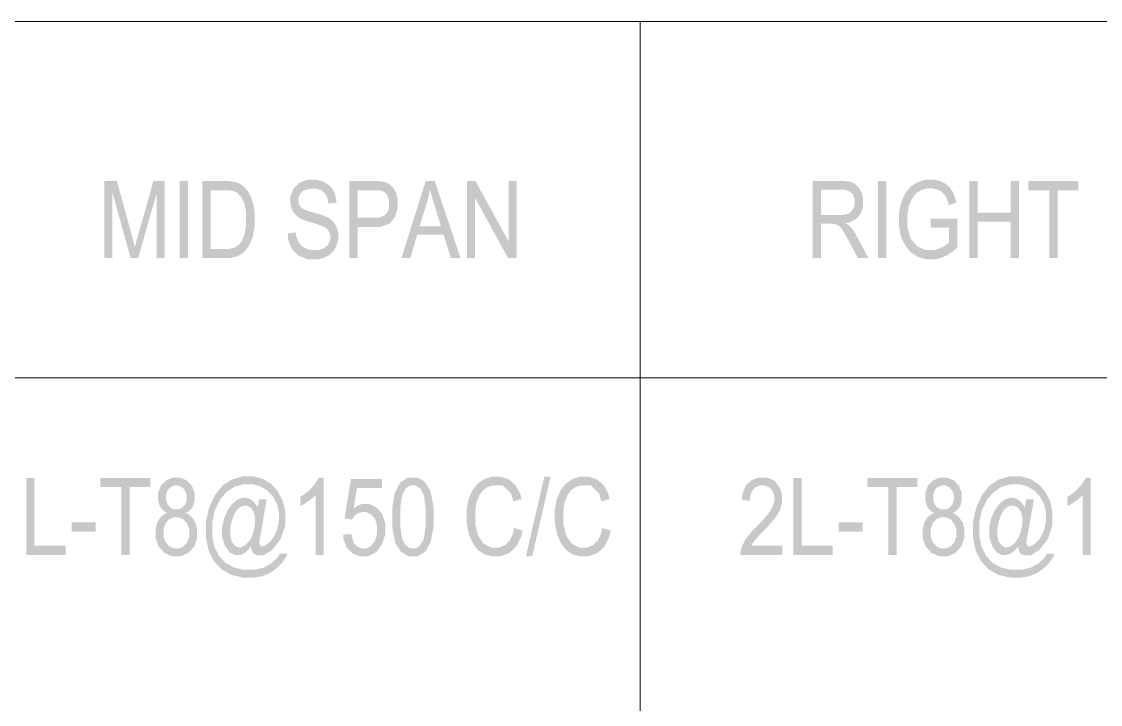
# Model space of a CAD drawing. Header units: millimetres. Extents: x 51.5 to 74.8, y 0.8 to 17.2.
# Drawn here: x 67.652 to 68.752, y 15.256 to 15.952 of the extents above; entities that cross this region are included whole.
import ezdxf

# ---------------------------------------------------------------- set-up
doc = ezdxf.new("R2010")
doc.units = ezdxf.units.MM
doc.layers.add('PDF_Geomertry', color=7, linetype='Continuous')
doc.layers.add('PDF_Solid Fills', color=7, linetype='Continuous')

msp = doc.modelspace()

# ---------------------------------------------------------------- hatches: boundary and pattern name
at = {"layer": 'PDF_Solid Fills', "transparency": 33554559}
for points in [[(67.9237, 15.7366), (67.9318, 15.7374), (67.932, 15.7343), (67.9336, 15.7291), (67.9347, 15.7273), (67.9358, 15.7255), (67.9391, 15.7226), (67.9412, 15.7215), (67.9433, 15.7204), (67.948, 15.7194), (67.9507, 15.7194), (67.9545, 15.7194), (67.9604, 15.7212), (67.9625, 15.723), (67.9647, 15.7249), (67.9668, 15.7297), (67.9668, 15.7327), (67.9668, 15.7344), (67.9659, 15.7374), (67.9652, 15.7388), (67.9644, 15.7401), (67.9622, 15.7422), (67.9607, 15.743), (67.959, 15.7438), (67.9525, 15.7462), (67.9473, 15.7477), (67.9427, 15.749), (67.9362, 15.7518), (67.9343, 15.753), (67.9325, 15.7544), (67.9294, 15.7579), (67.9283, 15.7599), (67.9273, 15.7622), (67.9262, 15.7669), (67.9262, 15.7695), (67.9262, 15.7743), (67.9293, 15.782), (67.9323, 15.7851), (67.9354, 15.7881), (67.9437, 15.7912), (67.949, 15.7912), (67.9525, 15.7912), (67.9588, 15.7897), (67.9615, 15.7883), (67.9641, 15.7869), (67.9683, 15.7829), (67.9698, 15.7802), (67.9713, 15.7776), (67.9729, 15.7713), (67.973, 15.7677), (67.9648, 15.7669), (67.9645, 15.7708), (67.9622, 15.7765), (67.9602, 15.7783), (67.9583, 15.7801), (67.9527, 15.7819), (67.9493, 15.7819), (67.9457, 15.7819), (67.9401, 15.7804), (67.9382, 15.7787), (67.9362, 15.777), (67.9344, 15.7729), (67.9344, 15.7704), (67.9344, 15.768), (67.9358, 15.7643), (67.9372, 15.763), (67.9386, 15.7616), (67.9448, 15.759), (67.9497, 15.7577), (67.9545, 15.7565), (67.9612, 15.7541), (67.9632, 15.7531), (67.9661, 15.7518), (67.9705, 15.7477), (67.972, 15.7454), (67.9734, 15.7429), (67.975, 15.737), (67.975, 15.7336), (67.975, 15.7302), (67.9734, 15.7241), (67.9718, 15.7213), (67.9702, 15.7186), (67.9659, 15.7143), (67.9633, 15.7129), (67.9605, 15.7115), (67.954, 15.7099), (67.9501, 15.7099), (67.9441, 15.7099), (67.9347, 15.7136), (67.9311, 15.7172), (67.9276, 15.7208), (67.9238, 15.7305)], [(68.5791, 15.7422), (68.5791, 15.7513), (68.6063, 15.7515), (68.6063, 15.7222), (68.6033, 15.7191), (68.5968, 15.7145), (68.5934, 15.713), (68.5901, 15.7115), (68.5832, 15.7099), (68.5797, 15.7099), (68.575, 15.7099), (68.5665, 15.7123), (68.5629, 15.7147), (68.5591, 15.717), (68.5533, 15.724), (68.5512, 15.7284), (68.549, 15.733), (68.5468, 15.7438), (68.5468, 15.7502), (68.5468, 15.7566), (68.549, 15.7677), (68.5512, 15.7726), (68.5533, 15.7773), (68.559, 15.7844), (68.5625, 15.7866), (68.5661, 15.7888), (68.5744, 15.7912), (68.5791, 15.7912), (68.5826, 15.7912), (68.5888, 15.7898), (68.5915, 15.7886), (68.5941, 15.7872), (68.5986, 15.7836), (68.6002, 15.7811), (68.6019, 15.7787), (68.6045, 15.772), (68.6054, 15.7679), (68.5977, 15.7652), (68.5969, 15.7686), (68.595, 15.7736), (68.5938, 15.7752), (68.5926, 15.7769), (68.5895, 15.7794), (68.5876, 15.7804), (68.5857, 15.7813), (68.5813, 15.7823), (68.5788, 15.7823), (68.5754, 15.7823), (68.5694, 15.7805), (68.5668, 15.7788), (68.5643, 15.7772), (68.5602, 15.7719), (68.5587, 15.7683), (68.557, 15.7647), (68.5555, 15.7559), (68.5555, 15.7508), (68.5555, 15.7429), (68.5588, 15.7311), (68.5622, 15.7272), (68.5655, 15.7233), (68.574, 15.7194), (68.5793, 15.7194), (68.5819, 15.7194), (68.587, 15.7205), (68.5897, 15.7218), (68.5923, 15.723), (68.5965, 15.7258), (68.598, 15.7274), (68.598, 15.7422)], [(67.7365, 15.7113), (67.7365, 15.7898), (67.7493, 15.7898), (67.7645, 15.7343), (67.7676, 15.7226), (67.7682, 15.7248), (67.7698, 15.7311), (67.7711, 15.7352), (67.7865, 15.7898), (67.7979, 15.7898), (67.7979, 15.7113), (67.7897, 15.7113), (67.7897, 15.7769), (67.7709, 15.7113), (67.7633, 15.7113), (67.7447, 15.7781), (67.7447, 15.7113)], [(68.1062, 15.7113), (68.1062, 15.7898), (68.115, 15.7898), (68.1488, 15.7281), (68.1488, 15.7898), (68.1569, 15.7898), (68.1569, 15.7113), (68.1482, 15.7113), (68.1144, 15.7729), (68.1144, 15.7113)], [(68.6188, 15.7113), (68.6188, 15.7898), (68.6273, 15.7898), (68.6273, 15.7576), (68.6608, 15.7576), (68.6608, 15.7898), (68.6693, 15.7898), (68.6693, 15.7113), (68.6608, 15.7113), (68.6608, 15.7483), (68.6273, 15.7483), (68.6273, 15.7113)], [(68.7002, 15.7113), (68.7002, 15.7805), (68.679, 15.7805), (68.679, 15.7898), (68.73, 15.7898), (68.73, 15.7805), (68.7087, 15.7805), (68.7087, 15.7113)], [(67.6568, 15.4086), (67.6568, 15.487), (67.6652, 15.487), (67.6652, 15.4179), (67.6969, 15.4179), (67.6969, 15.4086)], [(67.7537, 15.4086), (67.7537, 15.4779), (67.7325, 15.4779), (67.7325, 15.487), (67.7834, 15.487), (67.7834, 15.4779), (67.7622, 15.4779), (67.7622, 15.4086)], [(67.96, 15.4086), (67.952, 15.4086), (67.952, 15.4699), (67.9507, 15.4683), (67.9469, 15.4651), (67.9447, 15.4634), (67.9423, 15.4618), (67.9382, 15.4593), (67.9362, 15.4584), (67.9362, 15.4677), (67.9394, 15.4697), (67.9452, 15.4741), (67.9477, 15.4769), (67.9502, 15.4795), (67.9537, 15.4848), (67.9548, 15.4874), (67.96, 15.4874)], [(67.9801, 15.4291), (67.9884, 15.4301), (67.989, 15.4263), (67.9911, 15.4206), (67.9929, 15.4188), (67.9945, 15.417), (67.9984, 15.4152), (68.0008, 15.4152), (68.0036, 15.4152), (68.0084, 15.4177), (68.0104, 15.4204), (68.0125, 15.423), (68.0145, 15.4299), (68.0145, 15.4345), (68.0145, 15.4387), (68.0126, 15.4452), (68.0105, 15.4476), (68.0086, 15.4498), (68.0037, 15.4522), (68.0007, 15.4522), (67.9988, 15.4522), (67.9955, 15.4512), (67.994, 15.4502), (67.9923, 15.4491), (67.99, 15.4463), (67.989, 15.4445), (67.9815, 15.4458), (67.9879, 15.4861), (68.0198, 15.4861), (68.0198, 15.4769), (67.9941, 15.4769), (67.9907, 15.4558), (67.9936, 15.4583), (67.9995, 15.4606), (68.0027, 15.4606), (68.0069, 15.4606), (68.0138, 15.4572), (68.0169, 15.4538), (68.0198, 15.4504), (68.0229, 15.4411), (68.0229, 15.4352), (68.0229, 15.4294), (68.0198, 15.4195), (68.0169, 15.4155), (68.0138, 15.4113), (68.0058, 15.4073), (68.0008, 15.4073), (67.9966, 15.4073), (67.9895, 15.4101), (67.9866, 15.413), (67.9838, 15.4159), (67.9805, 15.424)], [(68.1544, 15.4361), (68.1629, 15.4334), (68.1615, 15.4269), (68.1565, 15.417), (68.153, 15.4137), (68.1494, 15.4105), (68.1408, 15.4073), (68.1357, 15.4073), (68.1312, 15.4073), (68.1236, 15.4094), (68.1204, 15.4116), (68.1172, 15.4138), (68.112, 15.4208), (68.11, 15.4256), (68.108, 15.4304), (68.1059, 15.4418), (68.1059, 15.4484), (68.1059, 15.4548), (68.108, 15.4658), (68.11, 15.4702), (68.112, 15.4748), (68.1176, 15.4815), (68.1209, 15.4838), (68.1244, 15.4861), (68.1322, 15.4884), (68.1365, 15.4884), (68.1411, 15.4884), (68.1491, 15.4855), (68.1525, 15.4826), (68.1558, 15.4797), (68.1605, 15.4712), (68.1619, 15.4656), (68.1536, 15.4631), (68.1513, 15.4713), (68.1427, 15.4795), (68.1362, 15.4795), (68.133, 15.4795), (68.1275, 15.4779), (68.1251, 15.4762), (68.1227, 15.4745), (68.119, 15.4695), (68.1175, 15.4659), (68.1161, 15.4624), (68.1147, 15.4537), (68.1147, 15.4484), (68.1147, 15.4404), (68.1176, 15.4283), (68.1204, 15.4243), (68.1233, 15.4201), (68.1308, 15.4161), (68.1355, 15.4161), (68.139, 15.4161), (68.1451, 15.4186), (68.1476, 15.4211), (68.1501, 15.4236), (68.1536, 15.4311)], [(68.2443, 15.4361), (68.2529, 15.4334), (68.2513, 15.4269), (68.2465, 15.417), (68.2429, 15.4137), (68.2394, 15.4105), (68.2307, 15.4073), (68.2257, 15.4073), (68.2211, 15.4073), (68.2134, 15.4094), (68.2102, 15.4116), (68.2072, 15.4138), (68.2019, 15.4208), (68.2, 15.4256), (68.1979, 15.4304), (68.1959, 15.4418), (68.1959, 15.4484), (68.1959, 15.4548), (68.1979, 15.4658), (68.2, 15.4702), (68.2019, 15.4748), (68.2075, 15.4815), (68.2109, 15.4838), (68.2143, 15.4861), (68.222, 15.4884), (68.2263, 15.4884), (68.2309, 15.4884), (68.239, 15.4855), (68.2423, 15.4826), (68.2457, 15.4797), (68.2504, 15.4712), (68.2518, 15.4656), (68.2434, 15.4631), (68.2412, 15.4713), (68.2326, 15.4795), (68.2262, 15.4795), (68.2229, 15.4795), (68.2173, 15.4779), (68.215, 15.4762), (68.2126, 15.4745), (68.2088, 15.4695), (68.2075, 15.4659), (68.2059, 15.4624), (68.2045, 15.4537), (68.2045, 15.4484), (68.2045, 15.4404), (68.2075, 15.4283), (68.2102, 15.4243), (68.2132, 15.4201), (68.2207, 15.4161), (68.2254, 15.4161), (68.2288, 15.4161), (68.235, 15.4186), (68.2375, 15.4211), (68.24, 15.4236), (68.2434, 15.4311)], [(68.4279, 15.4179), (68.4279, 15.4086), (68.3852, 15.4086), (68.3852, 15.4113), (68.3869, 15.4177), (68.3887, 15.4212), (68.3905, 15.4247), (68.397, 15.4329), (68.4018, 15.4376), (68.4073, 15.4431), (68.4145, 15.4516), (68.4162, 15.4547), (68.418, 15.4577), (68.4197, 15.4633), (68.4197, 15.4659), (68.4197, 15.4688), (68.418, 15.4738), (68.4162, 15.4756), (68.4144, 15.4776), (68.4101, 15.4794), (68.4076, 15.4794), (68.4048, 15.4794), (68.4002, 15.4774), (68.3984, 15.4754), (68.3968, 15.4733), (68.395, 15.4674), (68.395, 15.4637), (68.3868, 15.4647), (68.3872, 15.4704), (68.3904, 15.4788), (68.3932, 15.4818), (68.3959, 15.4845), (68.4033, 15.4874), (68.4077, 15.4874), (68.4127, 15.4874), (68.4202, 15.4841), (68.4227, 15.4808), (68.4252, 15.4774), (68.4277, 15.4699), (68.4277, 15.4656), (68.4277, 15.4619), (68.4258, 15.4547), (68.4238, 15.4513), (68.4219, 15.4479), (68.4143, 15.4387), (68.4087, 15.433), (68.4052, 15.4294), (68.4007, 15.4244), (68.3997, 15.4231), (68.3986, 15.4218), (68.3969, 15.4191), (68.3963, 15.4179)], [(68.4391, 15.4086), (68.4391, 15.487), (68.4476, 15.487), (68.4476, 15.4179), (68.4794, 15.4179), (68.4794, 15.4086)], [(68.5361, 15.4086), (68.5361, 15.4779), (68.5148, 15.4779), (68.5148, 15.487), (68.5658, 15.487), (68.5658, 15.4779), (68.5445, 15.4779), (68.5445, 15.4086)], [(68.7423, 15.4086), (68.7344, 15.4086), (68.7344, 15.4699), (68.733, 15.4683), (68.7294, 15.4651), (68.727, 15.4634), (68.7247, 15.4618), (68.7205, 15.4593), (68.7186, 15.4584), (68.7186, 15.4677), (68.7219, 15.4697), (68.7276, 15.4741), (68.7301, 15.4769), (68.7326, 15.4795), (68.7362, 15.4848), (68.7372, 15.4874), (68.7423, 15.4874)]]:
    msp.add_hatch(color=256, dxfattribs=at).paths.add_polyline_path(points)
h = msp.add_hatch(color=256, dxfattribs=at)
h.paths.add_polyline_path([(67.8365, 15.7113), (67.8365, 15.7898), (67.8588, 15.7898), (67.8629, 15.7898), (67.8691, 15.7891), (67.8713, 15.7884), (67.8741, 15.7874), (67.879, 15.784), (67.8811, 15.7815), (67.8832, 15.779), (67.8863, 15.7727), (67.8875, 15.769), (67.8887, 15.7652), (67.8898, 15.7562), (67.8898, 15.7509), (67.8898, 15.7443), (67.8879, 15.733), (67.8859, 15.7284), (67.884, 15.7237), (67.879, 15.7172), (67.8758, 15.7152), (67.8727, 15.7133), (67.8648, 15.7113), (67.8598, 15.7113)])
h.paths.add_polyline_path([(67.845, 15.7206), (67.8588, 15.7206), (67.863, 15.7206), (67.8693, 15.7219), (67.8713, 15.7233), (67.8736, 15.7247), (67.8769, 15.729), (67.878, 15.732), (67.8795, 15.7359), (67.8811, 15.7455), (67.8811, 15.7511), (67.8811, 15.757), (67.8794, 15.7665), (67.8779, 15.7698), (67.8762, 15.7733), (67.872, 15.7779), (67.8695, 15.779), (67.8677, 15.7798), (67.8623, 15.7805), (67.8586, 15.7805), (67.845, 15.7805)])
h = msp.add_hatch(color=256, dxfattribs=at)
h.paths.add_polyline_path([(67.9865, 15.7113), (67.9865, 15.7898), (68.0108, 15.7898), (68.0151, 15.7898), (68.0213, 15.7891), (68.0234, 15.7883), (68.0262, 15.7873), (68.0307, 15.7836), (68.0323, 15.7808), (68.034, 15.778), (68.0357, 15.7712), (68.0357, 15.7672), (68.0357, 15.7619), (68.0329, 15.7533), (68.0302, 15.7499), (68.0275, 15.7466), (68.0182, 15.7431), (68.0115, 15.7431), (67.995, 15.7431), (67.995, 15.7113)])
h.paths.add_polyline_path([(67.995, 15.7524), (68.0118, 15.7524), (68.0157, 15.7524), (68.0215, 15.7543), (68.0233, 15.7561), (68.0251, 15.7579), (68.0269, 15.7631), (68.0269, 15.7668), (68.0269, 15.7691), (68.0261, 15.7731), (68.0251, 15.7748), (68.0243, 15.7765), (68.022, 15.7787), (68.0208, 15.7793), (68.0195, 15.7799), (68.0148, 15.7805), (68.0116, 15.7805), (67.995, 15.7805)])
h = msp.add_hatch(color=256, dxfattribs=at)
h.paths.add_polyline_path([(68.0395, 15.7113), (68.0641, 15.7898), (68.0734, 15.7898), (68.0998, 15.7113), (68.09, 15.7113), (68.0825, 15.7351), (68.0555, 15.7351), (68.0486, 15.7113)])
h.paths.add_polyline_path([(68.0579, 15.7436), (68.0798, 15.7436), (68.0732, 15.7652), (68.0716, 15.7702), (68.0693, 15.7784), (68.0686, 15.7816), (68.068, 15.7777), (68.0662, 15.7702), (68.0651, 15.7666)])
h = msp.add_hatch(color=256, dxfattribs=at)
h.paths.add_polyline_path([(68.4588, 15.7113), (68.4588, 15.7898), (68.4875, 15.7898), (68.4919, 15.7898), (68.4986, 15.7887), (68.5007, 15.7876), (68.5027, 15.7865), (68.5063, 15.7829), (68.5076, 15.7804), (68.509, 15.7777), (68.5104, 15.7718), (68.5104, 15.7684), (68.5104, 15.764), (68.508, 15.7568), (68.5058, 15.754), (68.5034, 15.7513), (68.4968, 15.7477), (68.4923, 15.747), (68.4941, 15.7459), (68.4968, 15.7438), (68.4977, 15.7427), (68.4997, 15.7405), (68.503, 15.7355), (68.5044, 15.7327), (68.5157, 15.7113), (68.505, 15.7113), (68.4963, 15.7276), (68.4938, 15.7324), (68.4901, 15.7388), (68.4888, 15.7405), (68.4876, 15.7422), (68.4851, 15.7444), (68.4838, 15.7451), (68.4827, 15.7456), (68.4794, 15.7462), (68.4772, 15.7462), (68.4675, 15.7462), (68.4675, 15.7113)])
h.paths.add_polyline_path([(68.4675, 15.7552), (68.4858, 15.7552), (68.4887, 15.7552), (68.4933, 15.7559), (68.495, 15.7566), (68.4965, 15.7574), (68.4988, 15.7597), (68.4998, 15.7612), (68.5008, 15.7627), (68.5016, 15.7663), (68.5016, 15.7684), (68.5016, 15.7713), (68.5, 15.7761), (68.4982, 15.7777), (68.4965, 15.7794), (68.4912, 15.7812), (68.4877, 15.7812), (68.4675, 15.7812)])
h = msp.add_hatch(color=256, dxfattribs=at)
h.paths.add_polyline_path([(67.8009, 15.4512), (67.7986, 15.4523), (67.795, 15.4554), (67.7937, 15.4573), (67.7925, 15.4594), (67.7913, 15.4643), (67.7913, 15.4673), (67.7913, 15.4718), (67.794, 15.479), (67.7966, 15.4818), (67.7993, 15.4845), (67.8058, 15.4874), (67.8098, 15.4874), (67.8138, 15.4874), (67.8205, 15.4845), (67.8232, 15.4816), (67.8259, 15.4788), (67.8286, 15.4715), (67.8286, 15.4669), (67.8286, 15.4641), (67.8273, 15.4593), (67.8262, 15.4573), (67.825, 15.4554), (67.8215, 15.4523), (67.819, 15.4512), (67.8219, 15.4501), (67.8265, 15.4463), (67.828, 15.4437), (67.8295, 15.4412), (67.8311, 15.4348), (67.8311, 15.4311), (67.8311, 15.4258), (67.8282, 15.4172), (67.8251, 15.4138), (67.822, 15.4105), (67.8145, 15.4073), (67.81, 15.4073), (67.8054, 15.4073), (67.7979, 15.4105), (67.7948, 15.4138), (67.7918, 15.4172), (67.7887, 15.4259), (67.7887, 15.4313), (67.7887, 15.4352), (67.7904, 15.4418), (67.7919, 15.4443), (67.7936, 15.4469), (67.798, 15.4504)])
h.paths.add_polyline_path([(67.7968, 15.4312), (67.7968, 15.4276), (67.7987, 15.4218), (67.8007, 15.4197), (67.8026, 15.4174), (67.8073, 15.4152), (67.81, 15.4152), (67.8127, 15.4152), (67.8173, 15.4173), (67.8193, 15.4195), (67.8212, 15.4216), (67.823, 15.4273), (67.823, 15.4309), (67.823, 15.4345), (67.8211, 15.4404), (67.8191, 15.4426), (67.8172, 15.4448), (67.8125, 15.447), (67.8098, 15.447), (67.807, 15.447), (67.8025, 15.4448), (67.8005, 15.4426), (67.7987, 15.4404), (67.7968, 15.4347)])
h.paths.add_polyline_path([(67.7994, 15.4674), (67.7994, 15.4647), (67.8009, 15.4601), (67.8025, 15.4583), (67.804, 15.4566), (67.8077, 15.4549), (67.81, 15.4549), (67.8122, 15.4549), (67.8158, 15.4566), (67.8173, 15.4583), (67.819, 15.4599), (67.8205, 15.4643), (67.8205, 15.467), (67.8205, 15.4697), (67.8188, 15.4743), (67.8173, 15.4759), (67.8158, 15.4777), (67.812, 15.4794), (67.8098, 15.4794), (67.8077, 15.4794), (67.804, 15.4777), (67.8025, 15.4761), (67.8009, 15.4744), (67.7994, 15.4701)])
h = msp.add_hatch(color=256, dxfattribs=at)
h.paths.add_polyline_path([(67.8861, 15.4173), (67.8845, 15.4151), (67.8812, 15.4118), (67.8794, 15.4106), (67.8776, 15.4095), (67.8743, 15.4084), (67.8727, 15.4084), (67.8695, 15.4084), (67.8641, 15.4113), (67.8619, 15.4143), (67.8593, 15.4179), (67.8566, 15.4269), (67.8566, 15.4324), (67.8566, 15.437), (67.8586, 15.4458), (67.8605, 15.4501), (67.8623, 15.4544), (67.8669, 15.4606), (67.8694, 15.4627), (67.872, 15.4647), (67.8772, 15.4668), (67.8797, 15.4668), (67.8815, 15.4668), (67.885, 15.4655), (67.8868, 15.4643), (67.8886, 15.463), (67.8915, 15.4594), (67.8927, 15.4569), (67.8943, 15.4651), (67.902, 15.4651), (67.8958, 15.4291), (67.8951, 15.4255), (67.8944, 15.4213), (67.8944, 15.4209), (67.8944, 15.4201), (67.895, 15.4188), (67.8954, 15.4183), (67.8958, 15.4179), (67.8969, 15.4173), (67.8976, 15.4173), (67.8987, 15.4173), (67.902, 15.4191), (67.9043, 15.4211), (67.9063, 15.4229), (67.9101, 15.4284), (67.9115, 15.4319), (67.913, 15.4355), (67.9145, 15.4431), (67.9145, 15.447), (67.9145, 15.4519), (67.9125, 15.4605), (67.9104, 15.4644), (67.9083, 15.4681), (67.9026, 15.4743), (67.899, 15.4763), (67.8954, 15.4786), (67.8875, 15.4806), (67.8832, 15.4806), (67.8782, 15.4806), (67.869, 15.478), (67.8648, 15.4752), (67.8608, 15.4724), (67.8541, 15.4644), (67.8516, 15.459), (67.849, 15.4536), (67.8465, 15.4413), (67.8465, 15.4344), (67.8465, 15.4279), (67.8487, 15.4168), (67.8511, 15.4122), (67.8534, 15.4076), (67.86, 15.4005), (67.8643, 15.3981), (67.8684, 15.3958), (67.8786, 15.3934), (67.8845, 15.3934), (67.8897, 15.3934), (67.899, 15.3956), (67.903, 15.3979), (67.907, 15.4001), (67.9132, 15.4059), (67.9152, 15.4097), (67.9232, 15.4097), (67.9218, 15.4063), (67.9175, 15.4002), (67.9145, 15.3972), (67.9115, 15.3943), (67.9048, 15.3898), (67.9012, 15.3884), (67.8976, 15.3869), (67.8891, 15.3855), (67.8844, 15.3855), (67.8775, 15.3855), (67.8658, 15.3883), (67.8609, 15.3911), (67.8561, 15.3938), (67.8484, 15.402), (67.8457, 15.4074), (67.8429, 15.4129), (67.84, 15.4259), (67.84, 15.4336), (67.84, 15.4418), (67.8432, 15.4565), (67.8462, 15.463), (67.8493, 15.4697), (67.857, 15.4793), (67.8618, 15.4824), (67.8665, 15.4855), (67.8773, 15.4886), (67.8837, 15.4886), (67.8888, 15.4886), (67.8983, 15.4861), (67.9025, 15.4834), (67.9068, 15.4809), (67.9134, 15.4734), (67.9159, 15.4686), (67.9184, 15.4636), (67.9211, 15.4529), (67.9211, 15.4469), (67.9211, 15.4388), (67.9163, 15.4247), (67.9116, 15.4187), (67.9077, 15.4136), (67.8991, 15.4083), (67.8945, 15.4083), (67.8923, 15.4083), (67.8893, 15.4094), (67.8883, 15.4105), (67.8873, 15.4116), (67.8862, 15.4149)])
h.paths.add_polyline_path([(67.8648, 15.4319), (67.8648, 15.4281), (67.8662, 15.4224), (67.8677, 15.4204), (67.8691, 15.4184), (67.8725, 15.4163), (67.8743, 15.4163), (67.8758, 15.4163), (67.8793, 15.4179), (67.8811, 15.4195), (67.883, 15.4211), (67.8862, 15.4259), (67.8876, 15.4293), (67.8888, 15.4326), (67.8902, 15.4397), (67.8902, 15.4433), (67.8902, 15.447), (67.8887, 15.4529), (67.8872, 15.4548), (67.8858, 15.4568), (67.8822, 15.4588), (67.88, 15.4588), (67.8783, 15.4588), (67.8751, 15.4574), (67.8734, 15.4561), (67.8718, 15.4545), (67.8688, 15.4497), (67.8675, 15.4461), (67.8661, 15.4424), (67.8648, 15.4354)])
h = msp.add_hatch(color=256, dxfattribs=at)
h.paths.add_polyline_path([(68.0301, 15.4473), (68.0301, 15.4572), (68.0329, 15.4722), (68.0355, 15.4772), (68.0382, 15.4823), (68.0461, 15.4874), (68.0512, 15.4874), (68.0558, 15.4874), (68.0632, 15.4833), (68.0658, 15.4791), (68.069, 15.4741), (68.0722, 15.4583), (68.0722, 15.4473), (68.0722, 15.4374), (68.0695, 15.4226), (68.0669, 15.4174), (68.0643, 15.4123), (68.0563, 15.4073), (68.0511, 15.4073), (68.0465, 15.4073), (68.039, 15.4118), (68.0361, 15.4162), (68.0332, 15.4208), (68.0301, 15.4362)])
h.paths.add_polyline_path([(68.0383, 15.4473), (68.0383, 15.4377), (68.0401, 15.4249), (68.0419, 15.4218), (68.0437, 15.4184), (68.0484, 15.4152), (68.0513, 15.4152), (68.0541, 15.4152), (68.0586, 15.4184), (68.0604, 15.4218), (68.0623, 15.4251), (68.0641, 15.4379), (68.0641, 15.4473), (68.0641, 15.4569), (68.0623, 15.4697), (68.0604, 15.473), (68.0586, 15.4762), (68.0538, 15.4794), (68.0509, 15.4794), (68.0482, 15.4794), (68.0437, 15.4762), (68.0419, 15.4729), (68.0401, 15.4695), (68.0383, 15.4568)])
h = msp.add_hatch(color=256, dxfattribs=at)
h.paths.add_polyline_path([(68.5833, 15.4512), (68.5809, 15.4523), (68.5773, 15.4554), (68.5761, 15.4573), (68.575, 15.4594), (68.5737, 15.4643), (68.5737, 15.4673), (68.5737, 15.4718), (68.5763, 15.479), (68.579, 15.4818), (68.5816, 15.4845), (68.5883, 15.4874), (68.5922, 15.4874), (68.5962, 15.4874), (68.603, 15.4845), (68.6057, 15.4816), (68.6083, 15.4788), (68.6109, 15.4715), (68.6109, 15.4669), (68.6109, 15.4641), (68.6098, 15.4593), (68.6086, 15.4573), (68.6075, 15.4554), (68.6038, 15.4523), (68.6015, 15.4512), (68.6044, 15.4501), (68.6088, 15.4463), (68.6104, 15.4437), (68.612, 15.4412), (68.6136, 15.4348), (68.6136, 15.4311), (68.6136, 15.4258), (68.6105, 15.4172), (68.6075, 15.4138), (68.6044, 15.4105), (68.5969, 15.4073), (68.5923, 15.4073), (68.5879, 15.4073), (68.5802, 15.4105), (68.5772, 15.4138), (68.5741, 15.4172), (68.5711, 15.4259), (68.5711, 15.4313), (68.5711, 15.4352), (68.5727, 15.4418), (68.5744, 15.4443), (68.5759, 15.4469), (68.5804, 15.4504)])
h.paths.add_polyline_path([(68.5793, 15.4312), (68.5793, 15.4276), (68.5812, 15.4218), (68.5832, 15.4197), (68.585, 15.4174), (68.5897, 15.4152), (68.5923, 15.4152), (68.5951, 15.4152), (68.5997, 15.4173), (68.6016, 15.4195), (68.6036, 15.4216), (68.6054, 15.4273), (68.6054, 15.4309), (68.6054, 15.4345), (68.6034, 15.4404), (68.6015, 15.4426), (68.5995, 15.4448), (68.595, 15.447), (68.5922, 15.447), (68.5894, 15.447), (68.5848, 15.4448), (68.583, 15.4426), (68.5811, 15.4404), (68.5793, 15.4347)])
h.paths.add_polyline_path([(68.5818, 15.4674), (68.5818, 15.4647), (68.5833, 15.4601), (68.5848, 15.4583), (68.5863, 15.4566), (68.5901, 15.4549), (68.5923, 15.4549), (68.5945, 15.4549), (68.5983, 15.4566), (68.5998, 15.4583), (68.6013, 15.4599), (68.6029, 15.4643), (68.6029, 15.467), (68.6029, 15.4697), (68.6013, 15.4743), (68.5997, 15.4759), (68.5982, 15.4777), (68.5944, 15.4794), (68.5923, 15.4794), (68.5901, 15.4794), (68.5865, 15.4777), (68.5848, 15.4761), (68.5833, 15.4744), (68.5818, 15.4701)])
h = msp.add_hatch(color=256, dxfattribs=at)
h.paths.add_polyline_path([(68.6684, 15.4173), (68.6669, 15.4151), (68.6636, 15.4118), (68.6618, 15.4106), (68.66, 15.4095), (68.6568, 15.4084), (68.6552, 15.4084), (68.6519, 15.4084), (68.6466, 15.4113), (68.6444, 15.4143), (68.6418, 15.4179), (68.6391, 15.4269), (68.6391, 15.4324), (68.6391, 15.437), (68.6409, 15.4458), (68.6429, 15.4501), (68.6448, 15.4544), (68.6493, 15.4606), (68.6519, 15.4627), (68.6544, 15.4647), (68.6595, 15.4668), (68.662, 15.4668), (68.6638, 15.4668), (68.6675, 15.4655), (68.6691, 15.4643), (68.6709, 15.463), (68.6738, 15.4594), (68.6751, 15.4569), (68.6766, 15.4651), (68.6845, 15.4651), (68.6782, 15.4291), (68.6775, 15.4255), (68.6769, 15.4213), (68.6769, 15.4209), (68.6769, 15.4201), (68.6773, 15.4188), (68.6777, 15.4183), (68.6783, 15.4179), (68.6793, 15.4173), (68.68, 15.4173), (68.6811, 15.4173), (68.6844, 15.4191), (68.6866, 15.4211), (68.6888, 15.4229), (68.6925, 15.4284), (68.694, 15.4319), (68.6954, 15.4355), (68.6969, 15.4431), (68.6969, 15.447), (68.6969, 15.4519), (68.6948, 15.4605), (68.6927, 15.4644), (68.6907, 15.4681), (68.685, 15.4743), (68.6813, 15.4763), (68.6777, 15.4786), (68.6698, 15.4806), (68.6657, 15.4806), (68.6605, 15.4806), (68.6513, 15.478), (68.6473, 15.4752), (68.6432, 15.4724), (68.6365, 15.4644), (68.634, 15.459), (68.6313, 15.4536), (68.6288, 15.4413), (68.6288, 15.4344), (68.6288, 15.4279), (68.6312, 15.4168), (68.6334, 15.4122), (68.6358, 15.4076), (68.6423, 15.4005), (68.6466, 15.3981), (68.6509, 15.3958), (68.6611, 15.3934), (68.6669, 15.3934), (68.6722, 15.3934), (68.6815, 15.3956), (68.6854, 15.3979), (68.6894, 15.4001), (68.6955, 15.4059), (68.6976, 15.4097), (68.7055, 15.4097), (68.7043, 15.4063), (68.7, 15.4002), (68.6969, 15.3972), (68.6938, 15.3943), (68.6872, 15.3898), (68.6836, 15.3884), (68.68, 15.3869), (68.6716, 15.3855), (68.6669, 15.3855), (68.66, 15.3855), (68.6482, 15.3883), (68.6433, 15.3911), (68.6384, 15.3938), (68.6308, 15.402), (68.628, 15.4074), (68.6252, 15.4129), (68.6225, 15.4259), (68.6225, 15.4336), (68.6225, 15.4418), (68.6255, 15.4565), (68.6286, 15.463), (68.6316, 15.4697), (68.6394, 15.4793), (68.6441, 15.4824), (68.6488, 15.4855), (68.6598, 15.4886), (68.6661, 15.4886), (68.6713, 15.4886), (68.6808, 15.4861), (68.685, 15.4834), (68.6891, 15.4809), (68.6958, 15.4734), (68.6984, 15.4686), (68.7009, 15.4636), (68.7034, 15.4529), (68.7034, 15.4469), (68.7034, 15.4388), (68.6987, 15.4247), (68.6941, 15.4187), (68.6901, 15.4136), (68.6816, 15.4083), (68.6769, 15.4083), (68.6747, 15.4083), (68.6716, 15.4094), (68.6707, 15.4105), (68.6698, 15.4116), (68.6687, 15.4149)])
h.paths.add_polyline_path([(68.6472, 15.4319), (68.6472, 15.4281), (68.6486, 15.4224), (68.6501, 15.4204), (68.6515, 15.4184), (68.6548, 15.4163), (68.6566, 15.4163), (68.6582, 15.4163), (68.6616, 15.4179), (68.6636, 15.4195), (68.6654, 15.4211), (68.6686, 15.4259), (68.67, 15.4293), (68.6713, 15.4326), (68.6726, 15.4397), (68.6726, 15.4433), (68.6726, 15.447), (68.6712, 15.4529), (68.6697, 15.4548), (68.6682, 15.4568), (68.6645, 15.4588), (68.6625, 15.4588), (68.6608, 15.4588), (68.6575, 15.4574), (68.6558, 15.4561), (68.6541, 15.4545), (68.6512, 15.4497), (68.6498, 15.4461), (68.6486, 15.4424), (68.6472, 15.4354)])

# ---------------------------------------------------------------- linework, layer by layer
at = {"layer": 'PDF_Geomertry', "lineweight": 0}
for points in [[(63.0062, 15.9524), (69.8065, 15.9524)], [(68.283, 15.9524), (68.283, 14.5311)]]:
    msp.add_lwpolyline(points, dxfattribs=at)
msp.add_lwpolyline([(69.8065, 15.5891), (62.4775, 15.5891)], close=True, dxfattribs=at)
at = {"layer": 'PDF_Solid Fills', "transparency": 33554559}
for points in [[(67.8133, 15.7113), (67.8133, 15.7898), (67.8219, 15.7113), (67.8219, 15.7898)], [(68.5255, 15.7113), (68.5255, 15.7898), (68.534, 15.7113), (68.534, 15.7898)], [(68.1665, 15.4073), (68.1852, 15.4884), (68.1729, 15.4073), (68.1916, 15.4884)], [(67.7032, 15.4322), (67.7032, 15.4418), (67.7275, 15.4322), (67.7275, 15.4418)], [(68.4855, 15.4322), (68.4855, 15.4418), (68.5098, 15.4322), (68.5098, 15.4418)]]:
    msp.add_solid(points, dxfattribs=at)

doc.saveas('drawing.dxf')
